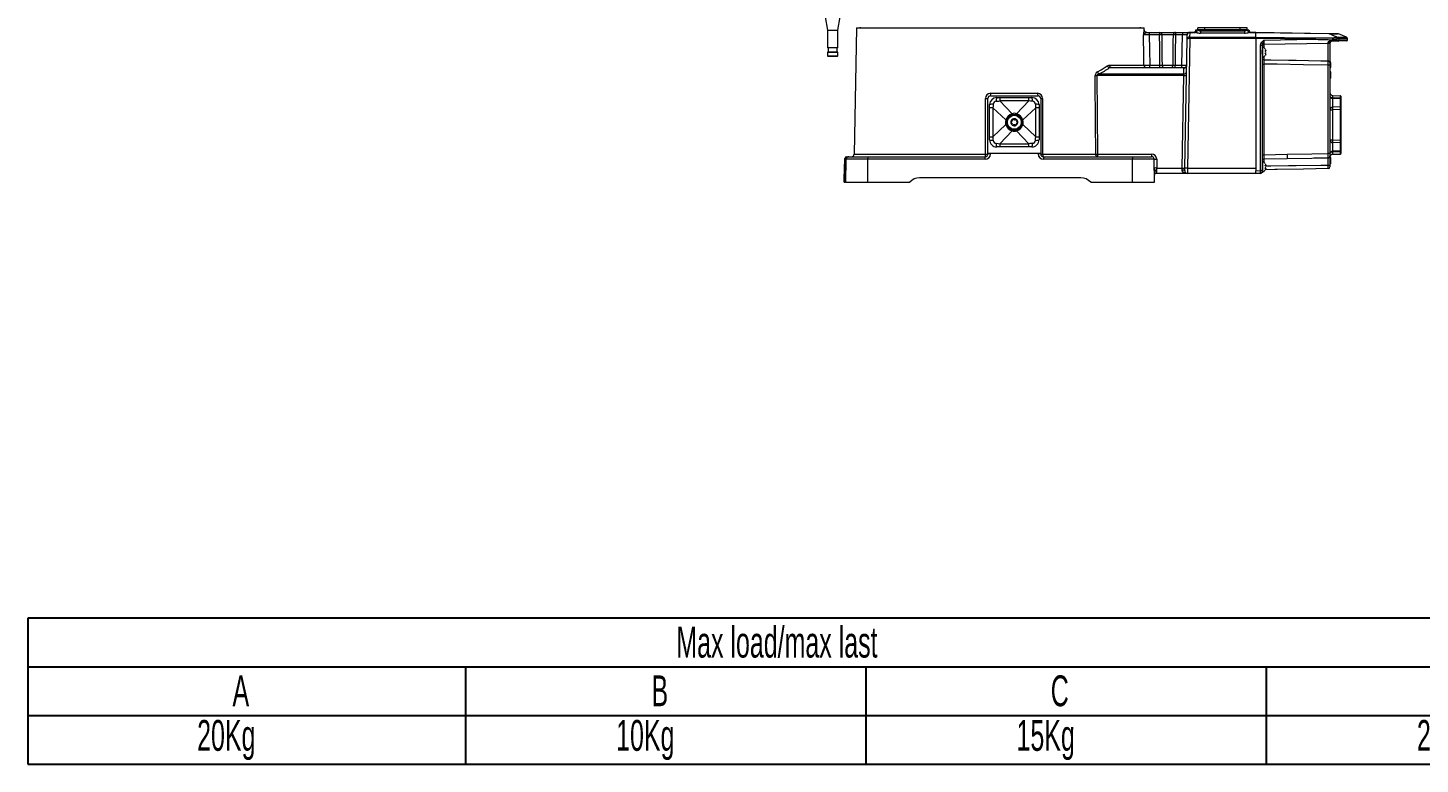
# Model space of a CAD drawing. Header units: millimetres. Extents: x -280 to 408, y 33 to 269.
# Drawn here: x 20 to 177.9, y 33 to 116.5 of the extents above; entities that cross this region are included whole.
import ezdxf

# ---------------------------------------------------------------- set-up
doc = ezdxf.new("R2010")
doc.units = ezdxf.units.MM
doc.layers.add('FORMAT', color=7, linetype='Continuous')
doc.styles.add('SLDTEXTSTYLE0', font='TXT', dxfattribs={"width": 0.605})

# ---------------------------------------------------------------- blocks, each defined once
blk = doc.blocks.new('SW_TABLEANNOTATION_0')
at = {"layer": 'FORMAT', "color": 0}
for p, q in [((0, 0), (0, -16.56)), ((185.87, 0), (0, 0)), ((0, -5.52), (185.87, -5.52)), ((49.62, -5.52), (49.62, -16.56)), ((95.04, -5.52), (95.04, -16.56)), ((140.45, -5.52), (140.45, -16.56)), ((0, -11.04), (185.87, -11.04)), ((0, -16.56), (185.87, -16.56))]:
    blk.add_line(p, q, dxfattribs=at)
at = {"layer": 'FORMAT', "color": 0, "char_height": 3.5, "attachment_point": 1, "style": 'SLDTEXTSTYLE0'}
for s, insert in [('Max load/max last', (73.55, -0.97)), ('A', (23.21, -6.49)), ('B', (70.73, -6.49)), ('C', (116.01, -6.49)), ('20Kg', (19.2, -11.55)), ('10Kg', (66.72, -11.55)), ('15Kg', (112.13, -11.55)), ('25Kg', (157.54, -11.55))]:
    blk.add_mtext(s, dxfattribs=dict(at, insert=insert))

msp = doc.modelspace()

# ---------------------------------------------------------------- linework, layer by layer
at = {"color": 7, "linetype": 'Continuous', "lineweight": 15}
for p, q in [((110.4297, 117.7644), (110.6797, 116.2644)), ((111.8797, 116.2644), (112.1297, 117.7644)), ((110.6797, 116.2644), (110.6797, 114.2644)), ((110.6797, 116.2644), (111.4537, 116.2644)), ((111.4537, 116.2644), (111.8797, 116.2644)), ((111.8797, 114.2644), (111.8797, 116.2644)), ((113.9658, 116.5144), (113.7161, 102.2091)), ((113.9658, 116.5144), (146.5937, 116.5144)), ((114.3797, 116.6144), (114.3797, 116.5144)), ((146.1797, 116.5144), (146.1797, 116.6144)), ((146.5973, 116.3091), (146.5937, 116.5144)), ((146.8794, 116.0144), (147.2226, 116.0144)), ((148.3583, 115.7196), (147.1912, 115.7196)), ((147.2226, 116.0144), (148.3896, 116.0144)), ((148.3896, 116.0144), (150.1727, 116.0144)), ((149.9189, 115.7196), (148.6047, 115.7196)), ((150.9374, 115.7196), (150.1413, 115.7196)), ((150.1727, 116.0144), (150.9687, 116.0144)), ((150.8778, 112.3091), (150.9374, 115.7196)), ((150.9687, 116.0144), (151.7745, 116.0144)), ((151.4663, 115.2472), (151.4746, 115.7196)), ((151.7673, 115.3029), (151.511, 100.6248)), ((151.7748, 115.9864), (151.7658, 115.4714)), ((151.7673, 115.4714), (151.7673, 115.3029)), ((151.7673, 115.4714), (159.2797, 115.4714)), ((159.2797, 115.3029), (151.7673, 115.3029)), ((151.7745, 116.0144), (151.7748, 116.0144)), ((151.7748, 116.0144), (151.7748, 115.9864)), ((151.7748, 116.0144), (152.315, 116.0144)), ((152.315, 115.9864), (151.7748, 115.9864)), ((152.315, 116.0144), (152.315, 115.9864)), ((152.4797, 116.3144), (152.6369, 116.3144)), ((152.9797, 116.3144), (152.6369, 116.3144)), ((152.6797, 116.3144), (152.6797, 116.5144)), ((153.4797, 116.5144), (152.6797, 116.5144)), ((152.9797, 116.3144), (152.9797, 116.1852)), ((157.9797, 116.3144), (152.9797, 116.3144)), ((152.9797, 116.1852), (152.9797, 115.9272)), ((152.9797, 116.1852), (157.9797, 116.1852)), ((157.9797, 115.9272), (152.9797, 115.9272)), ((153.4797, 116.5292), (153.4797, 116.5144)), ((153.4797, 116.3144), (153.4797, 116.5144)), ((157.4797, 116.5144), (153.4797, 116.5144)), ((157.4797, 116.5292), (157.4797, 116.5144)), ((157.4797, 116.3144), (157.4797, 116.5144)), ((158.2797, 116.5144), (157.4797, 116.5144)), ((157.9797, 116.1852), (157.9797, 116.3144)), ((158.3225, 116.3144), (157.9797, 116.3144)), ((157.9797, 116.1852), (157.9797, 115.9272)), ((158.2797, 116.3144), (158.2797, 116.5144)), ((158.3225, 116.3144), (158.4797, 116.3144)), ((158.6445, 115.9864), (158.6445, 116.0144)), ((158.6445, 116.0144), (159.2797, 116.0144)), ((159.2797, 115.9864), (158.6445, 115.9864)), ((159.2797, 116.0144), (167.5562, 115.8699)), ((159.2797, 115.9864), (159.2797, 116.0144)), ((167.5562, 115.8419), (159.2797, 115.9864)), ((159.2797, 115.4714), (159.2797, 115.9864)), ((159.2797, 115.4714), (159.2797, 115.9864)), ((159.2797, 115.4714), (165.8238, 115.4057)), ((159.2797, 115.3029), (159.2797, 115.4714)), ((165.8238, 115.2373), (159.2797, 115.3029)), ((159.2797, 115.3029), (159.2797, 100.3196)), ((159.2797, 115.3029), (159.2797, 100.6248)), ((168.3652, 115.4935), (167.5908, 115.8346)), ((169.5547, 115.465), (168.6496, 115.831)), ((168.7095, 115.1306), (168.7098, 115.2796)), ((169.6797, 115.1476), (169.6797, 115.2796)), ((111.8797, 114.2644), (110.6797, 114.2644)), ((110.6797, 113.7644), (110.6797, 113.3644)), ((111.8797, 113.7644), (110.6797, 113.7644)), ((110.7797, 114.2444), (110.7797, 113.7844)), ((111.7797, 113.7844), (111.7797, 114.2444)), ((111.8797, 113.3644), (111.8797, 113.7644)), ((151.2111, 100.6248), (151.4663, 115.2472)), ((159.7832, 100.3284), (159.7832, 114.5098)), ((159.9797, 114.5063), (159.9797, 114.0112)), ((160.0797, 114.3644), (159.9797, 114.3644)), ((159.9797, 113.7644), (159.9797, 114.0112)), ((159.9797, 113.5368), (159.9797, 113.7644)), ((160.0797, 113.7644), (160.0797, 114.3644)), ((160.0797, 113.1644), (160.0797, 113.7644)), ((160.1762, 115.1387), (165.8238, 115.2373)), ((167.4832, 114.7576), (160.1762, 114.63)), ((160.3433, 113.9315), (160.3683, 113.9315)), ((167.4832, 112.7861), (167.4832, 114.7576)), ((167.6797, 114.8178), (167.6797, 112.5891)), ((168.1347, 115.0223), (167.7674, 115.0159)), ((167.768, 115.0793), (168.1353, 115.0857)), ((167.851, 115.0174), (167.8511, 115.0174)), ((168.031, 115.2181), (168.019, 115.2177)), ((168.1353, 115.0857), (168.0328, 115.1801)), ((168.0469, 115.1992), (168.1638, 115.1239)), ((110.6797, 113.3644), (110.7797, 113.2644)), ((110.6797, 113.3644), (111.4537, 113.3644)), ((111.4247, 113.2644), (110.7797, 113.2644)), ((111.7797, 113.2644), (111.4247, 113.2644)), ((111.4537, 113.3644), (111.8797, 113.3644)), ((111.7797, 113.2644), (111.8797, 113.3644)), ((142.6502, 112.3091), (146.585, 112.3091)), ((147.2446, 112.3091), (148.3813, 112.3091)), ((148.6331, 112.3091), (149.8793, 112.3091)), ((150.1059, 112.3091), (150.8778, 112.3091)), ((159.9797, 113.5368), (159.9797, 100.3249)), ((159.9797, 113.1644), (160.0797, 113.1644)), ((160.1762, 112.4139), (160.1762, 102.1387)), ((160.339, 113.5894), (160.3676, 113.5942)), ((160.3676, 113.5973), (160.3446, 113.5973)), ((167.4832, 102.2639), (167.4832, 112.3024)), ((167.7797, 112.6298), (167.6797, 112.6298)), ((167.7797, 112.6144), (167.6797, 112.6144)), ((167.6797, 112.5891), (167.6797, 112.2989)), ((167.6797, 112.2989), (167.6797, 102.2605)), ((167.7797, 112.0144), (167.7797, 112.6144)), ((151.0944, 111.1263), (141.2554, 111.1263)), ((141.517, 111.2943), (151.1018, 111.2943)), ((151.1138, 111.9859), (142.6501, 111.9859)), ((142.8766, 112.0144), (151.1151, 112.0144)), ((150.9111, 100.6248), (151.0944, 111.1263)), ((151.1018, 111.2943), (151.1138, 111.9859)), ((167.7797, 112.0144), (167.6797, 112.0144)), ((167.7797, 111.999), (167.6797, 111.999)), ((167.7797, 111.5528), (167.6797, 111.5528)), ((167.7797, 110.8298), (167.6797, 110.8298)), ((167.7797, 110.8298), (167.7797, 111.5528)), ((129.1994, 109.1077), (134.5027, 109.1077)), ((128.8797, 102.3077), (128.8797, 108.513)), ((129.0797, 107.4559), (129.0797, 107.8144)), ((129.0797, 104.1729), (129.0797, 107.4559)), ((129.1797, 108.813), (134.5797, 108.813)), ((129.4537, 107.459), (130.9085, 106.0762)), ((129.8797, 108.6144), (130.2382, 108.6144)), ((130.2351, 108.2404), (131.6179, 106.7856)), ((130.2351, 108.2404), (130.2351, 108.2404)), ((130.2382, 108.6144), (133.5212, 108.6144)), ((133.5243, 108.2404), (132.1415, 106.7856)), ((134.3058, 107.459), (132.8509, 106.0762)), ((133.5212, 108.6144), (133.8797, 108.6144)), ((134.6797, 107.8144), (134.6797, 107.4559)), ((134.6797, 107.4559), (134.6797, 104.1729)), ((134.8797, 108.513), (134.8797, 102.3077)), ((167.9692, 108.8643), (168.8615, 108.8331)), ((167.9692, 108.5143), (167.9692, 107.5345)), ((168.8615, 108.4831), (167.9692, 108.5143)), ((168.8615, 107.5656), (167.9692, 107.5345)), ((168.8615, 107.5656), (168.8615, 108.4831)), ((168.9097, 108.7831), (168.9097, 108.5365)), ((168.9097, 108.5365), (168.9097, 108.4331)), ((168.9097, 108.4331), (168.9097, 107.6156)), ((168.9097, 107.6156), (168.9097, 107.2658)), ((167.6797, 107.2347), (167.9692, 107.2347)), ((168.8615, 107.2658), (167.9692, 107.2347)), ((167.9692, 107.2347), (167.9692, 103.8141)), ((168.9097, 107.2658), (168.8615, 107.2658)), ((168.8615, 103.7829), (168.8615, 107.2658)), ((168.9097, 107.2658), (168.9097, 103.7829)), ((129.4537, 104.1698), (130.9085, 105.5526)), ((130.2351, 103.3883), (131.6179, 104.8432)), ((133.5243, 103.3883), (132.1415, 104.8432)), ((134.3058, 104.1698), (132.8509, 105.5526)), ((129.0797, 103.8144), (129.0797, 104.1729)), ((129.4536, 104.1698), (129.4537, 104.1698)), ((130.2382, 103.0144), (129.8797, 103.0144)), ((130.2351, 103.3883), (130.2351, 103.3883)), ((133.5212, 103.0144), (130.2382, 103.0144)), ((133.8797, 103.0144), (133.5212, 103.0144)), ((134.3058, 104.1698), (134.3058, 104.1698)), ((134.6797, 104.1729), (134.6797, 103.8144)), ((167.6797, 103.8141), (167.9692, 103.8141)), ((167.9692, 103.8141), (168.8615, 103.7829)), ((167.9692, 103.5143), (167.9692, 102.5345)), ((168.8615, 103.4831), (167.9692, 103.5143)), ((168.9097, 103.7829), (168.8615, 103.7829)), ((168.8615, 102.5656), (168.8615, 103.4831)), ((168.9097, 103.7829), (168.9097, 103.4331)), ((168.9097, 103.4331), (168.9097, 102.6156)), ((112.6583, 101.6153), (112.6583, 101.6156)), ((112.741, 101.6208), (112.7409, 101.6166)), ((112.778, 99.0144), (112.8234, 101.6196)), ((115.2797, 101.6196), (112.8234, 101.6196)), ((112.861, 101.9144), (113.1234, 101.9144)), ((113.1234, 101.9144), (115.2797, 101.9144)), ((115.2797, 101.9144), (115.2797, 101.6196)), ((115.2797, 101.9144), (128.5797, 101.9144)), ((115.2797, 99.0144), (115.2797, 101.6196)), ((128.5797, 101.6196), (115.2797, 101.6196)), ((128.5797, 101.6196), (128.5797, 101.9144)), ((128.8797, 102.2144), (128.8797, 102.3077)), ((128.8797, 102.3077), (129.1797, 102.3077)), ((129.1797, 102.3077), (129.1797, 102.2196)), ((129.1797, 102.3077), (134.5797, 102.3077)), ((134.5797, 102.2196), (134.5797, 102.3077)), ((134.5797, 102.3077), (134.8797, 102.3077)), ((134.8797, 102.3077), (134.8797, 102.2144)), ((135.0926, 102.2091), (141.1173, 102.2091)), ((135.1797, 101.9144), (135.1797, 101.6196)), ((135.1797, 101.9144), (145.2797, 101.9144)), ((145.2797, 101.6196), (135.1797, 101.6196)), ((141.3135, 102.2091), (141.3135, 101.9144)), ((141.3135, 102.2091), (147.436, 102.2091)), ((145.2797, 101.9144), (147.436, 101.9144)), ((145.2797, 101.9144), (145.2797, 101.6196)), ((147.736, 101.6196), (145.2797, 101.6196)), ((145.2797, 99.0144), (145.2797, 101.6196)), ((147.436, 102.2091), (147.436, 101.9144)), ((147.7815, 99.0144), (147.736, 101.6196)), ((148.0359, 101.6196), (148.0533, 100.6248)), ((160.0797, 101.3644), (159.9797, 101.3644)), ((160.0797, 100.7644), (160.0797, 101.3644)), ((160.1762, 102.1387), (162.8426, 102.1852)), ((162.8426, 101.6766), (160.1762, 101.63)), ((167.4832, 100.9594), (167.4832, 101.7561)), ((167.6797, 102.2605), (167.6797, 101.9557)), ((167.6797, 101.9557), (167.6797, 100.9986)), ((167.7797, 101.8298), (167.6797, 101.8298)), ((167.7797, 101.8109), (167.6797, 101.8144)), ((167.7797, 101.2179), (167.6797, 101.2144)), ((167.7797, 101.2102), (167.6797, 101.2067)), ((167.7797, 101.1102), (167.6797, 101.1067)), ((167.7797, 101.1067), (167.6797, 101.1067)), ((167.7797, 101.8243), (167.7797, 101.8263)), ((167.7797, 101.2179), (167.7797, 101.8109)), ((167.7797, 101.2102), (167.7797, 101.2121)), ((167.7797, 101.1102), (167.7797, 101.1878)), ((167.7797, 101.1067), (167.7797, 101.1102)), ((168.8615, 102.5656), (167.9692, 102.5345)), ((167.9692, 102.1845), (168.8615, 102.2156)), ((168.9097, 102.6156), (168.9097, 102.5122)), ((168.9097, 102.5122), (168.9097, 102.2656)), ((139.4207, 99.5144), (121.1388, 99.5144)), ((148.0533, 100.0144), (147.9675, 100.0144)), ((148.0533, 100.0144), (148.0533, 100.6248)), ((148.0533, 100.6248), (150.9111, 100.6248)), ((151.5057, 100.0144), (148.0533, 100.0144)), ((159.2797, 100.0144), (151.5057, 100.0144)), ((151.511, 100.6248), (159.2797, 100.6248)), ((159.2797, 100.3196), (159.7832, 100.3284)), ((159.2797, 100.0144), (159.2797, 100.3196)), ((159.7832, 100.0232), (159.2797, 100.0144)), ((159.9797, 100.3249), (159.9797, 100.2231)), ((159.9797, 100.1644), (159.9797, 100.2231)), ((159.9797, 100.1644), (160.0797, 100.1644)), ((160.0797, 100.1644), (160.0797, 100.7644)), ((160.339, 100.5894), (160.3676, 100.5942)), ((160.3433, 100.9315), (160.3683, 100.9315)), ((160.3676, 100.5973), (160.3446, 100.5973)), ((167.6797, 100.9986), (167.6797, 100.7575)), ((112.5902, 99.0144), (112.6841, 99.0144)), ((112.778, 99.0144), (112.6841, 99.0144)), ((112.778, 99.0144), (115.2797, 99.0144)), ((115.2797, 99.0144), (120.0207, 99.0144)), ((140.5387, 99.0144), (145.2797, 99.0144)), ((145.2797, 99.0144), (147.7815, 99.0144))]:
    msp.add_line(p, q, dxfattribs=at)
at = {"color": 8, "linetype": 'Continuous', "lineweight": 15}
for p, q in [((146.5798, 116.3091), (146.5973, 116.3091)), ((168.586, 115.465), (169.5547, 115.465)), ((169.6797, 115.2796), (168.7098, 115.2796)), ((111.4247, 114.2444), (110.7797, 114.2444)), ((110.7797, 113.7844), (111.7797, 113.7844)), ((111.7797, 114.2444), (111.4247, 114.2444)), ((160.1762, 114.63), (160.1762, 114.2997)), ((160.1762, 113.229), (160.1762, 112.9028)), ((113.7161, 102.2091), (128.61, 102.2091)), ((160.1762, 101.63), (160.1762, 101.2997)), ((167.4832, 101.7561), (165.8626, 101.7286))]:
    msp.add_line(p, q, dxfattribs=at)
at = {"color": 7, "linetype": 'Continuous', "lineweight": 15, "flags": 128}
for points in [[(146.8794, 116.0144), (146.8247, 115.9931), (146.7434, 115.9359), (146.6483, 115.8618), (146.5718, 115.7899), (146.5465, 115.7553), (146.5315, 115.7202), (146.5314, 115.7196)], [(146.585, 112.3091), (146.5708, 113.214), (146.5314, 115.7196)], [(146.8794, 116.0144), (146.8216, 116.02), (146.7778, 116.0322)], [(147.1912, 115.7196), (147.2177, 114.0255), (147.2446, 112.3091)], [(148.3813, 112.3091), (148.3686, 114.1663), (148.3674, 114.3503), (148.3583, 115.7196)], [(148.6047, 115.7196), (148.6071, 115.4145), (148.6271, 113.0149), (148.6331, 112.3091)], [(149.8793, 112.3091), (149.8829, 112.6143), (149.9108, 115.0139), (149.9187, 115.7048), (149.9189, 115.7196)], [(150.1413, 115.7196), (150.1207, 113.7228), (150.1188, 113.5378), (150.1059, 112.3091)], [(167.5562, 115.8699), (167.6125, 115.8635), (167.6615, 115.8481)], [(167.5562, 115.8699), (167.9865, 115.8624), (168.2946, 115.857), (168.4807, 115.8538), (168.5428, 115.8527)], [(167.5908, 115.8346), (167.575, 115.8397), (167.5562, 115.8419)], [(167.6615, 115.8481), (167.9688, 115.7128), (168.4359, 115.5069)], [(168.4359, 115.5069), (168.5303, 115.4771), (168.586, 115.465)], [(168.7098, 115.2796), (168.6356, 115.2928), (168.5097, 115.3235)], [(159.7832, 114.5098), (159.8225, 114.7098), (159.9483, 114.9171), (160.1753, 115.1378), (160.1762, 115.1387)], [(160.1762, 115.1387), (160.1757, 115.1373), (160.147, 115.0546), (160.1185, 114.9736), (160.0622, 114.8205), (159.9993, 114.6368), (159.9797, 114.5063)], [(160.339, 114.1144), (160.3788, 114.0357), (160.3939, 113.986), (160.3944, 113.9503), (160.381, 113.9335), (160.355, 113.9337), (160.339, 113.9394)], [(167.6797, 114.8178), (167.6675, 114.8861), (167.667, 114.8875)], [(168.1638, 115.1239), (168.1636, 115.1042), (168.1622, 115.0853), (168.1597, 115.0678), (168.1561, 115.0524), (168.1517, 115.0397), (168.1465, 115.0302), (168.1407, 115.0244), (168.1347, 115.0223)], [(168.6122, 115.0307), (168.5981, 115.0304), (168.5035, 115.0288), (168.3431, 115.026), (168.1347, 115.0223)], [(169.5815, 115.0476), (169.5426, 115.0469), (169.4262, 115.0449), (169.2322, 115.0415), (168.9608, 115.0367), (168.6122, 115.0307)], [(141.3151, 111.5464), (141.715, 111.7796), (142.4278, 112.2379)], [(142.4278, 112.2379), (142.5868, 112.3036), (142.6502, 112.3091)], [(160.1762, 112.9028), (160.9795, 112.8896), (162.9791, 112.8573), (163.8284, 112.8436), (166.6373, 112.7993), (167.4832, 112.7861)], [(167.4832, 112.3024), (164.6869, 112.3441), (161.6942, 112.39), (161.4197, 112.3943), (160.1762, 112.4139)], [(160.3788, 113.596), (160.3939, 113.5799), (160.3944, 113.5452), (160.381, 113.4989), (160.355, 113.4424), (160.339, 113.4144)], [(141.1173, 102.2091), (141.1133, 102.809), (141.0975, 105.2086), (141.0583, 111.1263)], [(141.517, 111.2943), (141.4258, 111.2691), (141.3208, 111.2199), (141.2729, 111.1764), (141.2593, 111.1509), (141.2554, 111.1263)], [(141.2554, 111.1263), (141.2841, 106.7239), (141.3135, 102.2091)], [(142.8766, 112.0144), (142.8121, 112.0122), (142.6501, 111.9859)], [(151.0944, 111.1263), (151.0962, 111.1665), (151.0979, 111.2049), (151.0994, 111.2399), (151.1007, 111.2701), (151.1018, 111.2943)], [(151.1138, 111.9859), (151.1145, 112.0015), (151.1149, 112.0111), (151.1151, 112.0144)], [(128.61, 102.2091), (128.61, 102.809), (128.61, 105.2087), (128.6102, 108.5077)], [(129.4536, 107.459), (129.4536, 107.459), (129.4465, 106.459), (129.4454, 105.459), (129.4536, 104.1698), (129.4536, 104.1698)], [(129.4957, 107.86), (129.4799, 107.6596), (129.4537, 107.459), (129.4537, 107.459)], [(133.5243, 108.2404), (133.5243, 108.2404), (132.5243, 108.2476), (131.5243, 108.2487), (130.2351, 108.2404), (130.2351, 108.2404)], [(133.9254, 108.1984), (133.7249, 108.2142), (133.5243, 108.2404), (133.5243, 108.2404)], [(134.3058, 104.1698), (134.3058, 104.1698), (134.313, 105.1698), (134.3141, 106.1698), (134.3058, 107.459), (134.3058, 107.459)], [(135.092, 108.5077), (135.092, 107.9078), (135.0923, 105.5082), (135.0926, 102.2091)], [(167.9692, 108.8643), (167.9692, 108.8454), (167.9692, 108.7733), (167.9692, 108.6019)], [(167.9692, 108.6019), (168.2793, 108.5914), (168.2966, 108.5908), (168.7189, 108.5765), (168.8615, 108.5717)], [(168.8615, 108.5717), (168.8615, 108.6244), (168.8615, 108.7106), (168.8615, 108.7758), (168.8615, 108.8271), (168.8615, 108.8331)], [(130.9085, 106.0762), (130.9088, 106.076), (130.9089, 106.0759)], [(130.9089, 106.0759), (131.001, 106.0561), (131.0166, 106.0527)], [(131.0166, 106.0527), (131.0014, 105.6666), (131.0166, 105.5761)], [(131.6182, 106.7852), (131.618, 106.7854), (131.6179, 106.7856)], [(131.6182, 106.7852), (131.638, 106.6931), (131.6414, 106.6775)], [(132.118, 106.6775), (131.7319, 106.6927), (131.6414, 106.6775)], [(132.118, 106.6775), (132.1214, 106.6931), (132.1413, 106.7852)], [(132.1415, 106.7856), (132.1413, 106.7853), (132.1413, 106.7852)], [(132.7428, 106.0527), (132.7584, 106.0561), (132.8505, 106.0759)], [(132.7428, 105.5761), (132.758, 105.9622), (132.7428, 106.0527)], [(132.8505, 106.0759), (132.8508, 106.076), (132.8509, 106.0762)], [(130.9089, 105.5528), (130.9087, 105.5527), (130.9085, 105.5526)], [(130.9089, 105.5528), (131.001, 105.5727), (131.0166, 105.5761)], [(131.6179, 104.8432), (131.6181, 104.8434), (131.6182, 104.8436)], [(131.6182, 104.8436), (131.638, 104.9357), (131.6414, 104.9513)], [(131.6414, 104.9513), (132.0275, 104.9361), (132.118, 104.9513)], [(132.118, 104.9513), (132.1214, 104.9357), (132.1413, 104.8436)], [(132.1413, 104.8436), (132.1414, 104.8433), (132.1415, 104.8432)], [(132.7428, 105.5761), (132.7584, 105.5727), (132.8505, 105.5528)], [(132.8509, 105.5526), (132.8507, 105.5528), (132.8505, 105.5528)], [(129.834, 103.4303), (130.0345, 103.4145), (130.2351, 103.3883), (130.2351, 103.3883)], [(130.2351, 103.3883), (130.2351, 103.3883), (131.2351, 103.3811), (132.2351, 103.38), (133.5243, 103.3883), (133.5243, 103.3883)], [(134.2638, 103.7687), (134.2796, 103.9691), (134.3058, 104.1698), (134.3058, 104.1698)], [(112.5902, 99.0144), (112.6007, 99.4139), (112.6583, 101.6153)], [(112.6583, 101.6156), (112.66, 101.6814), (112.6606, 101.7047)], [(112.7409, 101.6166), (112.7321, 101.2168), (112.6972, 99.6176), (112.6841, 99.0144)], [(112.7597, 101.7056), (112.7474, 101.6652), (112.741, 101.6208)], [(112.8606, 101.8696), (112.7899, 101.7696), (112.7597, 101.7056)], [(112.7597, 101.7056), (112.7763, 101.7045), (112.7916, 101.7046), (112.8054, 101.7058), (112.8174, 101.7082), (112.8277, 101.7118), (112.8359, 101.7165), (112.8421, 101.7222), (112.8461, 101.7289)], [(112.861, 101.9144), (112.8609, 101.9093), (112.8608, 101.8942), (112.8606, 101.8696)], [(135.0926, 102.2091), (135.0945, 102.1514), (135.0996, 102.096), (135.1078, 102.045), (135.1186, 102.0004), (135.1318, 101.9639), (135.1467, 101.9367), (135.1629, 101.92), (135.1797, 101.9144)], [(141.3135, 101.9144), (141.2756, 101.92), (141.2392, 101.9367), (141.2055, 101.9639), (141.1759, 102.0004), (141.1515, 102.045), (141.1332, 102.096), (141.1216, 102.1514), (141.1173, 102.2091)], [(160.339, 101.1144), (160.3788, 101.0357), (160.3939, 100.986), (160.3944, 100.9503), (160.381, 100.9335), (160.355, 100.9337), (160.339, 100.9394)], [(162.8426, 102.1852), (165.6175, 102.2328), (167.4832, 102.2639)], [(165.8626, 101.7286), (165.6175, 101.7245), (162.8426, 101.6766)], [(167.7797, 101.8263), (167.7497, 101.8273), (167.7197, 101.8284), (167.6797, 101.8298)], [(167.7797, 101.2025), (167.7497, 101.2014), (167.7197, 101.2004), (167.6797, 101.199)], [(168.8615, 102.477), (168.3101, 102.4584), (168.2966, 102.4579), (167.9692, 102.4469)], [(167.9692, 102.4469), (167.9692, 102.3416), (167.9692, 102.2576), (167.9692, 102.2104), (167.9692, 102.1898), (167.9692, 102.1845)], [(168.8615, 102.2156), (168.8615, 102.23), (168.8615, 102.3071), (168.8615, 102.4436), (168.8615, 102.477)], [(147.7534, 100.6248), (147.7534, 100.6239), (147.7558, 100.5967), (147.7741, 100.5344), (147.8123, 100.4569), (147.8874, 100.3035), (147.936, 100.1489), (147.9575, 100.0493), (147.9675, 100.0144)], [(150.9058, 100.4214), (150.9075, 100.4878), (150.9093, 100.5559), (150.9111, 100.6248)], [(150.9058, 100.4214), (150.9645, 100.4186), (151.021, 100.4122), (151.073, 100.4024), (151.1185, 100.3896), (151.1558, 100.3743), (151.1834, 100.3571), (151.2003, 100.3386), (151.2058, 100.3196)], [(151.5057, 100.0144), (151.5045, 100.0144), (151.2157, 100.0642), (151.0265, 100.1737), (150.9327, 100.2958), (150.9204, 100.3264), (150.9058, 100.4214)], [(151.2058, 100.3196), (151.2058, 100.3243), (151.2061, 100.3381), (151.2065, 100.3607), (151.207, 100.3913), (151.2077, 100.429), (151.2084, 100.4726), (151.2093, 100.5208), (151.2102, 100.5721), (151.2111, 100.6248)], [(151.511, 100.6248), (151.5101, 100.5194), (151.5092, 100.4168), (151.5084, 100.3204), (151.5076, 100.2332), (151.507, 100.1578), (151.5064, 100.0965), (151.506, 100.0514), (151.5058, 100.0237), (151.5057, 100.0144)], [(160.3788, 100.596), (160.3939, 100.5799), (160.3944, 100.5452), (160.381, 100.4989), (160.355, 100.4424), (160.339, 100.4144)], [(167.4832, 100.5576), (164.6869, 100.5088), (161.6942, 100.4565), (161.4191, 100.4517), (160.3496, 100.4331)]]:
    msp.add_lwpolyline(points, dxfattribs=at)
at = {"color": 8, "linetype": 'Continuous', "lineweight": 15, "flags": 128}
for points in [[(168.6501, 115.8309), (168.6401, 115.831), (168.5607, 115.8324), (168.4018, 115.8352), (168.0932, 115.8406), (167.6615, 115.8481)], [(168.7095, 115.1306), (169.0584, 115.1367), (169.3301, 115.1415), (169.5243, 115.1448), (169.6408, 115.1469), (169.6797, 115.1476)], [(160.3764, 100.8717), (160.9795, 100.8789), (162.9791, 100.9031), (163.8278, 100.9135), (166.6366, 100.9486), (167.4832, 100.9594)]]:
    msp.add_lwpolyline(points, dxfattribs=at)
at = {"color": 7, "linetype": 'Continuous', "lineweight": 15}
for radius in [0.845, 0.815, 0.8062, 0.79]:
    msp.add_circle((131.8797, 105.8144), radius, dxfattribs=at)
for centre, radius, start, end in [((151.2101, 115.6321), 4.6795, 171.681611, 178.928855), ((146.8613, 96.7683), 18.9542, 89.002684, 90.997316), ((146.8972, 116.3144), 0.3, 181, 270), ((147.9156, 115.7916), 0.728, 162.181423, 185.675346), ((149.0827, 115.7916), 0.728, 162.181423, 185.675346), ((148.4815, 102.9366), 12.7836, 89.447808, 90.552192), ((148.34, 115.7523), 0.2667, 352.954612, 79.271584), ((150.1973, 115.7365), 0.2789, 95.054713, 183.480732), ((150.0301, 105.418), 10.3022, 89.381344, 90.618656), ((150.8657, 115.7916), 0.7279, 162.18022, 185.676549), ((151.6618, 115.7916), 0.728, 162.181423, 185.675346), ((151.7745, 115.7144), 0.3, 90, 179), ((159.656, 115.2495), 7.8934, 178.388598, 179.611418), ((152.3818, 115.9898), 0.6077, 177.679501, 180.322083), ((152.1797, 116.3144), 0.3, 270, 0), ((152.3362, 116.2811), 0.2676, 265.456142, 293.475003), ((152.3373, 116.3716), 0.3859, 266.676942, 294.998964), ((152.0666, 116.5047), 0.6012, 308.731947, 341.54678), ((152.4434, 115.911), 0.1247, 62.766938, 90.288729), ((152.337, 116.2762), 0.3024, 302.733124, 7.253223), ((152.7085, 116.5344), 0.02, 195, 270), ((158.251, 116.5344), 0.02, 270, 345), ((158.6311, 116.2802), 0.3104, 173.679327, 236.333846), ((158.866, 116.4859), 0.5699, 197.522349, 232.198512), ((158.516, 115.911), 0.1247, 89.711271, 117.233062), ((158.6304, 116.4152), 0.4291, 246.449682, 271.874413), ((158.7797, 116.3144), 0.3, 180, 270), ((158.6269, 116.3032), 0.2893, 247.598476, 273.470379), ((159.0063, 115.3215), 6.818, 359.29215, 0.70785), ((166.9608, 115.8559), 0.5956, 358.652061, 1.347939), ((167.6413, 115.762), 0.0884, 76.734149, 124.801297), ((167.9736, 116.1536), 0.7675, 272.85409, 300.6784), ((166.1162, 115.2216), 1.9028, 359.883396, 4.987373), ((167.1642, 115.2052), 0.8669, 0.848122, 12.104192), ((168.0077, 116.4632), 1.2453, 271.072067, 293.773973), ((168.4157, 115.4205), 0.0888, 76.855338, 124.705381), ((168.251, 115.25), 0.2689, 15.867113, 64.881526), ((168.3468, 115.3645), 0.168, 345.865671, 57.963601), ((168.5376, 115.5527), 0.3, 67.960129, 89), ((168.5099, 115.2801), 0.2, 359.855281, 67.610671), ((169.4797, 115.2796), 0.2, 0, 67.983597), ((110.7597, 114.2444), 0.02, 0, 90), ((110.7597, 113.7844), 0.02, 270, 0), ((111.7997, 114.2444), 0.02, 90, 180), ((111.7997, 113.7844), 0.02, 180, 270), ((159.8318, 111.7092), 2.801, 86.972018, 90.993122), ((160.1797, 114.4301), 0.2, 91, 180), ((159.7398, 113.7524), 0.7, 30.397152, 60.950253), ((160.1084, 113.7644), 0.2895, 322.802926, 37.197074), ((167.4797, 114.9575), 0.2, 271, 339.490663), ((167.7775, 114.7045), 0.3749, 91.459033, 141.360584), ((168.0839, 113.3031), 1.7418, 100.469812, 110.123451), ((167.5224, 114.7224), 0.2195, 48.781235, 99.905586), ((167.8544, 114.8174), 0.2, 91, 159.490663), ((167.8797, 114.8178), 0.2, 91, 180), ((167.0221, 115.054), 0.7463, 357.071258, 1.936912), ((168.0865, 115.2212), 0.0676, 182.928194, 217.366847), ((168.056, 115.2231), 0.0255, 191.320718, 249.155654), ((167.3821, 115.6774), 0.819, 322.611718, 324.272777), ((167.3894, 115.0604), 0.7463, 357.071258, 1.936912), ((167.8279, 115.345), 0.4022, 319.853582, 326.652929), ((169.2677, 47.9012), 67.2317, 90.475739, 90.940804), ((168.61, 115.1301), 0.0995, 271.274172, 0.292442), ((169.5797, 115.1476), 0.1, 271, 0), ((142.8153, 112.3557), 0.405, 196.907395, 245.931801), ((142.9184, 112.2808), 0.2697, 173.964203, 261.096388), ((146.8841, 112.3136), 0.2992, 180.852852, 269.859271), ((146.9148, 134.047), 21.7404, 269.13078, 270.86922), ((146.5201, 112.2371), 0.728, 342.181423, 5.675346), ((147.6568, 112.2371), 0.728, 342.181423, 5.675346), ((148.5072, 124.6461), 12.3376, 269.41517, 270.58483), ((148.8994, 112.2785), 0.2681, 173.433697, 260.164806), ((149.5991, 112.294), 0.2805, 274.532931, 3.084844), ((149.9926, 122.6088), 10.3003, 269.369715, 270.630285), ((149.3815, 112.2371), 0.728, 342.181423, 5.675346), ((150.1534, 112.2371), 0.728, 342.181423, 5.675346), ((151.1348, 112.2655), 0.2804, 265.715554, 354.358768), ((151.1151, 112.3144), 0.3, 270, 359), ((160.1792, 113.1023), 0.1995, 180.131918, 269.137231), ((160.1277, 115.2146), 2.8011, 266.972068, 270.993102), ((159.7398, 113.7763), 0.7, 299.049747, 329.173243), ((180.7226, 112.6584), 20.5478, 179.318416, 180.681584), ((141.6546, 112.5442), 25.8298, 359.463517, 0.536483), ((167.4813, 112.5876), 0.1985, 0.426326, 89.43958), ((167.5318, 109.5017), 2.8011, 86.972068, 90.993102), ((141.5428, 111.1186), 0.4846, 118.027244, 179.088091), ((141.1568, 124.6494), 13.5234, 269.582581, 270.417419), ((141.7211, 111.6646), 0.4228, 196.242796, 241.135214), ((151.2444, 115.4245), 4.3008, 268.001568, 271.998432), ((151.1227, 111.5739), 0.2804, 265.715489, 354.358666), ((129.2049, 108.513), 0.5948, 90.5272, 180.506624), ((128.0697, 109.0352), 1.1321, 348.677996, 3.672355), ((134.8461, 109.04), 0.35, 168.848367, 220.444146), ((134.4971, 108.5129), 0.5949, 359.505764, 89.463897), ((167.9797, 109.1641), 0.3, 180, 268), ((128.6731, 112.2091), 3.7019, 269.025761, 273.199582), ((129.1797, 108.513), 0.3, 90, 180), ((129.8797, 107.8144), 0.8, 90.00008, 179.99993), ((129.4044, 106.7742), 1.0897, 85.196038, 107.335335), ((129.3751, 94.3472), 13.112, 89.656824, 91.29092), ((129.8626, 107.8315), 0.3681, 94.452143, 175.547794), ((130.9199, 108.2897), 1.0897, 162.664693, 184.803938), ((129.7574, 110.8663), 2.6689, 271.646363, 280.311994), ((143.3481, 108.319), 13.1133, 178.709152, 180.343094), ((120.4124, 108.319), 13.1121, 359.656828, 1.290914), ((132.8395, 108.2897), 1.0897, 355.196143, 17.335315), ((133.8797, 107.8144), 0.8, 0.00003, 89.99997), ((133.8968, 107.8315), 0.3681, 4.451952, 85.548048), ((134.355, 106.7742), 1.0897, 72.664661, 94.803971), ((137.1742, 107.9621), 2.9123, 182.008956, 189.949311), ((134.3843, 94.3472), 13.112, 88.70908, 90.343177), ((134.5797, 108.513), 0.3, 0, 90), ((135.0487, 111.0601), 2.5528, 266.20354, 270.970715), ((167.9797, 108.8141), 0.3, 180, 268), ((167.9392, 108.8645), 0.2643, 190.996862, 276.529885), ((167.9797, 107.2347), 0.3, 92, 180), ((170.1198, 107.3846), 2.1557, 176.012475, 183.987525), ((168.8629, 108.5581), 0.8947, 177.196883, 182.810912), ((168.8597, 108.7831), 0.05, 0, 88), ((168.8665, 108.528), 0.044, 11.162348, 96.615385), ((160.4635, 108.5277), 8.3981, 359.6958, 0.300346), ((168.8597, 108.4331), 0.05, 0, 88), ((168.8597, 107.6156), 0.05, 272, 0), ((131.7234, 105.8144), 0.8558, 162.189185, 197.810815), ((131.9484, 105.7456), 1.0907, 107.626996, 162.373031), ((131.8279, 105.8662), 0.8325, 102.948322, 167.051622), ((131.8797, 105.8144), 0.4, 176.570601, 236.570601), ((131.8797, 105.8144), 0.4, 116.570601, 176.570601), ((131.5004, 105.8371), 0.02, 106.606431, 176.570546), ((131.5004, 105.8371), 0.02, 176.567958, 246.539883), ((131.3826, 105.5658), 0.2758, 346.605151, 66.536024), ((131.4159, 106.1206), 0.2758, 286.604932, 6.536216), ((131.8797, 106.0526), 0.7783, 70.344507, 109.655493), ((131.7097, 106.1542), 0.02, 116.569106, 186.537808), ((131.8797, 105.8144), 0.4, 56.570601, 116.570601), ((131.7097, 106.1542), 0.02, 46.603718, 116.571805), ((131.913, 106.3692), 0.2758, 226.605061, 306.536209), ((132.0891, 106.1315), 0.02, 56.569549, 126.535693), ((132.0891, 106.1315), 0.02, 346.604525, 56.571745), ((131.8797, 105.8144), 0.4, 356.570601, 56.570601), ((132.3768, 106.063), 0.2758, 166.605057, 246.536092), ((131.9315, 105.8662), 0.8325, 12.948436, 77.051615), ((131.811, 105.7456), 1.0907, 17.626958, 72.373027), ((132.259, 105.7916), 0.02, 356.568305, 66.537985), ((132.0065, 105.8144), 0.8841, 342.775916, 17.224084), ((131.9484, 105.8831), 1.0907, 197.626901, 252.373103), ((131.8279, 105.7626), 0.8325, 192.948321, 257.0517), ((131.8797, 105.6663), 0.8637, 252.356863, 287.643137), ((131.6704, 105.4972), 0.02, 166.604823, 236.570762), ((131.6704, 105.4972), 0.02, 236.570709, 306.536407), ((131.8797, 105.8144), 0.4, 236.570601, 296.570601), ((131.8465, 105.2596), 0.2758, 46.60499, 126.536158), ((132.0497, 105.4745), 0.02, 226.606813, 296.568847), ((131.8797, 105.8144), 0.4, 296.570601, 356.570601), ((132.0497, 105.4745), 0.02, 296.571782, 6.535541), ((132.3436, 105.5082), 0.2758, 106.604985, 186.53623), ((131.9315, 105.7626), 0.8325, 282.948343, 347.05164), ((131.811, 105.8831), 1.0907, 287.626938, 342.373047), ((132.259, 105.7916), 0.02, 286.606695, 356.567604), ((129.3751, 117.2856), 13.1161, 268.709332, 270.342924), ((129.4044, 104.8546), 1.0897, 252.664665, 274.80386), ((129.8797, 103.8144), 0.8, 179.999989, 270.000001), ((126.2857, 103.6353), 3.2128, 2.38075, 9.577415), ((129.8626, 103.7973), 0.3681, 184.452331, 265.547669), ((130.9199, 103.3391), 1.0897, 175.19606, 197.335331), ((143.348, 103.3098), 13.1131, 179.6569, 181.290856), ((120.4126, 103.3098), 13.112, 358.709079, 0.343178), ((134.042, 100.3811), 3.0514, 92.190204, 99.767946), ((133.8797, 103.8144), 0.8, 269.999987, 0.000013), ((132.8395, 103.3391), 1.0897, 342.664661, 4.803859), ((133.8968, 103.7973), 0.3681, 274.452117, 355.547946), ((134.355, 104.8546), 1.0897, 265.196131, 287.335338), ((134.3843, 117.2856), 13.116, 269.657075, 271.290669), ((167.9797, 103.8141), 0.3, 180, 268), ((170.1198, 103.6642), 2.1557, 176.012473, 183.987527), ((168.8597, 103.4331), 0.05, 0, 88), ((112.7727, 101.5889), 0.1175, 96.365961, 166.8419), ((112.7197, 101.302), 0.3196, 86.182669, 101.071992), ((112.7101, 100.9467), 0.6706, 87.373036, 94.432238), ((112.8456, 101.6841), 0.1861, 85.390866, 173.640725), ((112.861, 101.7144), 0.2, 90, 178.5), ((112.7631, 102.1355), 0.5194, 267.548057, 276.675344), ((112.7696, 102.1755), 0.5554, 267.046788, 275.574524), ((113.1234, 101.6144), 0.3, 90, 179), ((113.4161, 102.2144), 0.3, 270, 359), ((128.5797, 102.2196), 0.6, 270, 0), ((128.5797, 102.2144), 0.3, 270, 0), ((127.8605, 102.1371), 0.7529, 342.793809, 5.491871), ((128.673, 105.915), 3.7064, 269.02596, 273.197827), ((129.1047, 97.9184), 4.3019, 89.001363, 92.998398), ((134.6547, 97.9184), 4.3019, 87.001599, 90.998639), ((135.1797, 102.2196), 0.6, 180, 270), ((135.1797, 102.2144), 0.3, 180, 270), ((135.0491, 104.7731), 2.5643, 266.21166, 270.970084), ((141.2154, 115.7868), 13.578, 269.585915, 270.414085), ((147.436, 101.6091), 0.6, 1, 90), ((147.436, 101.6144), 0.3, 1, 90), ((147.886, 105.9178), 4.3008, 268.00158, 271.99842), ((160.1277, 104.9394), 2.8012, 266.972114, 270.993056), ((160.1797, 101.4301), 0.2, 91, 180), ((159.7398, 100.7524), 0.7, 30.397152, 60.950253), ((155.6383, 101.9309), 7.2088, 357.978199, 2.021801), ((167.5318, 99.4635), 2.8009, 86.971878, 90.993183), ((143.962, 102.01), 23.5226, 359.381439, 0.618561), ((167.4799, 101.9559), 0.1998, 270.95539, 359.956981), ((167.9797, 102.2347), 0.3, 92, 180), ((167.9392, 102.1843), 0.2643, 83.469951, 169.003302), ((167.9797, 101.8847), 0.3, 92, 179.999996), ((168.8629, 102.4906), 0.8948, 177.189147, 182.803059), ((168.8597, 102.6156), 0.05, 272, 0), ((165.9837, 102.5212), 2.8781, 359.119883, 0.883971), ((168.8665, 102.5208), 0.044, 263.384125, 348.838142), ((168.8597, 102.2656), 0.05, 272, 0), ((121.1388, 98.0144), 1.5, 90, 138.189685), ((139.4207, 98.0144), 1.5, 41.810315, 90), ((147.9675, 99.8144), 0.2, 90, 181), ((151.0611, 104.923), 4.3008, 268.00158, 271.99842), ((151.5057, 100.3144), 0.3, 179, 270), ((151.3611, 96.3267), 4.3008, 88.001585, 91.998415), ((159.8318, 97.5278), 2.8009, 86.971946, 90.993139), ((159.7797, 100.2231), 0.2, 271, 0), ((159.7398, 100.7763), 0.7, 299.049747, 329.173243), ((160.1084, 100.7644), 0.2895, 322.802972, 37.197028), ((167.5298, 101.2378), 0.2823, 260.506357, 302.087856), ((151.5909, 100.7585), 15.8936, 359.275775, 0.724225), ((167.4797, 100.7575), 0.2, 271, 0)]:
    msp.add_arc(centre, radius, start, end, dxfattribs=at)
at = {"color": 8, "linetype": 'Continuous', "lineweight": 15}
msp.add_arc((146.8797, 116.3143), 0.3, 180.982116, 250.134167, dxfattribs=at)
at = {"color": 7, "linetype": 'Continuous', "lineweight": 15}
for centre, major_axis, ratio, start_param, end_param in [((150.8744, 115.7144), (0.6002, 0.0052), 0.00785076, 6.28297974, 7.74878206), ((151.7663, 115.2419), (0.3, -0.0052), 0.76492523, 1.58580381, 3.14159265), ((151.7663, 115.2419), (0.3, -0.0052), 0.20333002, 1.58580381, 3.14159265), ((151.7745, 115.7144), (0.3, -0.0052), 0.90656172, 1.58824962, 3.14159265), ((151.7683, 115.3594), (0.3, -0.0034), 0.18839054, 4.69623314, 4.71093604), ((151.7683, 115.5314), (0.1, 0.001), 0.59979985, 4.68085473, 4.69555762), ((151.7763, 115.8144), (0.3, -0.0026), 0.57319948, 1.58083669, 1.5832825), ((152.9797, 116.4021), (0.8, 0), 0.59369181, 4.07002753, 4.71238898), ((152.9797, 116.6601), (0.5, 0), 0.94990689, 3.95689154, 4.71238898), ((157.9797, 116.6601), (0.5, 0), 0.94990689, 4.71238898, 5.46788642), ((157.9797, 116.4021), (0.8, 0), 0.59369181, 4.71238898, 5.35475043), ((172.5587, 115.5181), (12.8226, -0.0342), 0.01194717, 4.15942612, 4.34993348), ((160.1797, 115.1302), (0.0035, 0.5001), 0.00709852, 1.55382646, 3.14176613), ((172.5552, 115.3462), (12.8238, -0.2063), 0.01989245, 4.16009138, 4.3522972), ((167.4797, 115.2576), (-0.0035, 0.5), 0.00710198, 3.14166704, 4.02045176), ((150.815, 112.3144), (0.6, -0.0052), 0.00785554, 4.81731443, 6.28311674), ((130.2797, 118.6019), (16.5722, 0), 0.59994373, 5.45753617, 5.55511079), ((168.8597, 107.2654), (0.0017, 0.3002), 0.00580341, 4.7138434, 6.28342175), ((168.8597, 103.7834), (-0.0017, 0.3002), 0.00580341, 3.14135621, 4.71093456), ((113.1234, 101.6144), (0.5, 0), 0.6, 1.57079633, 2.12428571), ((160.1797, 102.1302), (0.0035, 0.5001), 0.00709852, 1.55382646, 3.14176613), ((148.0536, 100.6144), (0.3002, -0.0105), 0.03480395, 1.57292564, 3.14341738), ((159.7797, 100.3231), (-0.0035, 0.3), 0.01183753, 3.14166154, 4.72960121)]:
    msp.add_ellipse(centre, major_axis=major_axis, ratio=ratio, start_param=start_param, end_param=end_param, dxfattribs=at)

# ---------------------------------------------------------------- block references
at = {"layer": 'FORMAT'}
msp.add_blockref('SW_TABLEANNOTATION_0', (20, 49.5625), dxfattribs=at)

doc.saveas('drawing.dxf')
